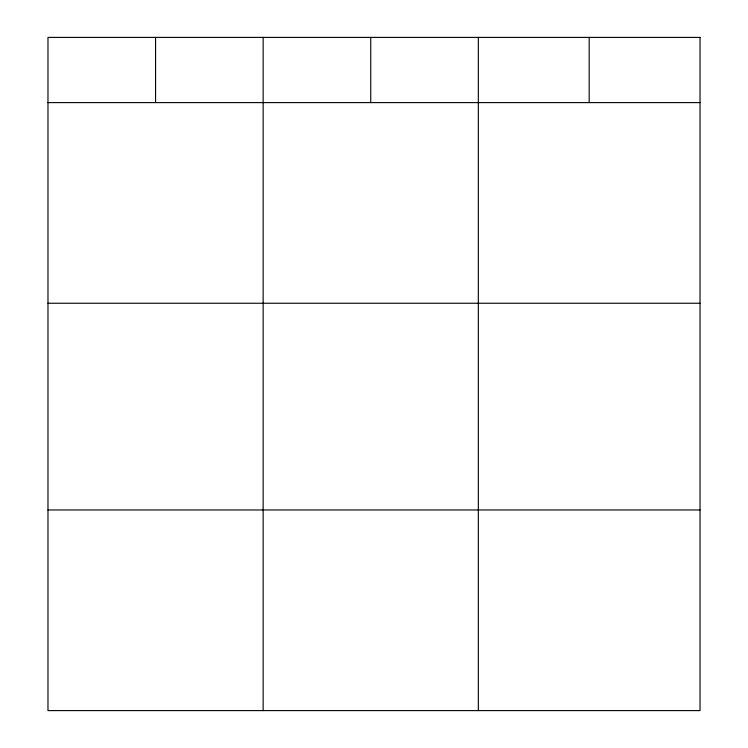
<?xml version="1.0" encoding="UTF-8"?>
<svg xmlns="http://www.w3.org/2000/svg" width="748" height="748" viewBox="0 0 748 748"><rect width="100%" height="100%" fill="white"/><g stroke="black" fill="none" stroke-linecap="round" stroke-linejoin="round"><path stroke-width="1.12" d="M47.975 102.607L700.025 102.607M47.975 303.249L700.025 303.249M47.975 509.968L700.025 509.968M589.181 37.4L589.181 102.607M478.327 37.4L478.327 710.6M370.737 37.4L370.737 102.607M263.146 37.4L263.146 710.6M155.565 37.4L155.565 102.607M700.025 37.4L47.975 37.4L47.975 710.6L700.025 710.6L700.025 37.4"/></g></svg>
